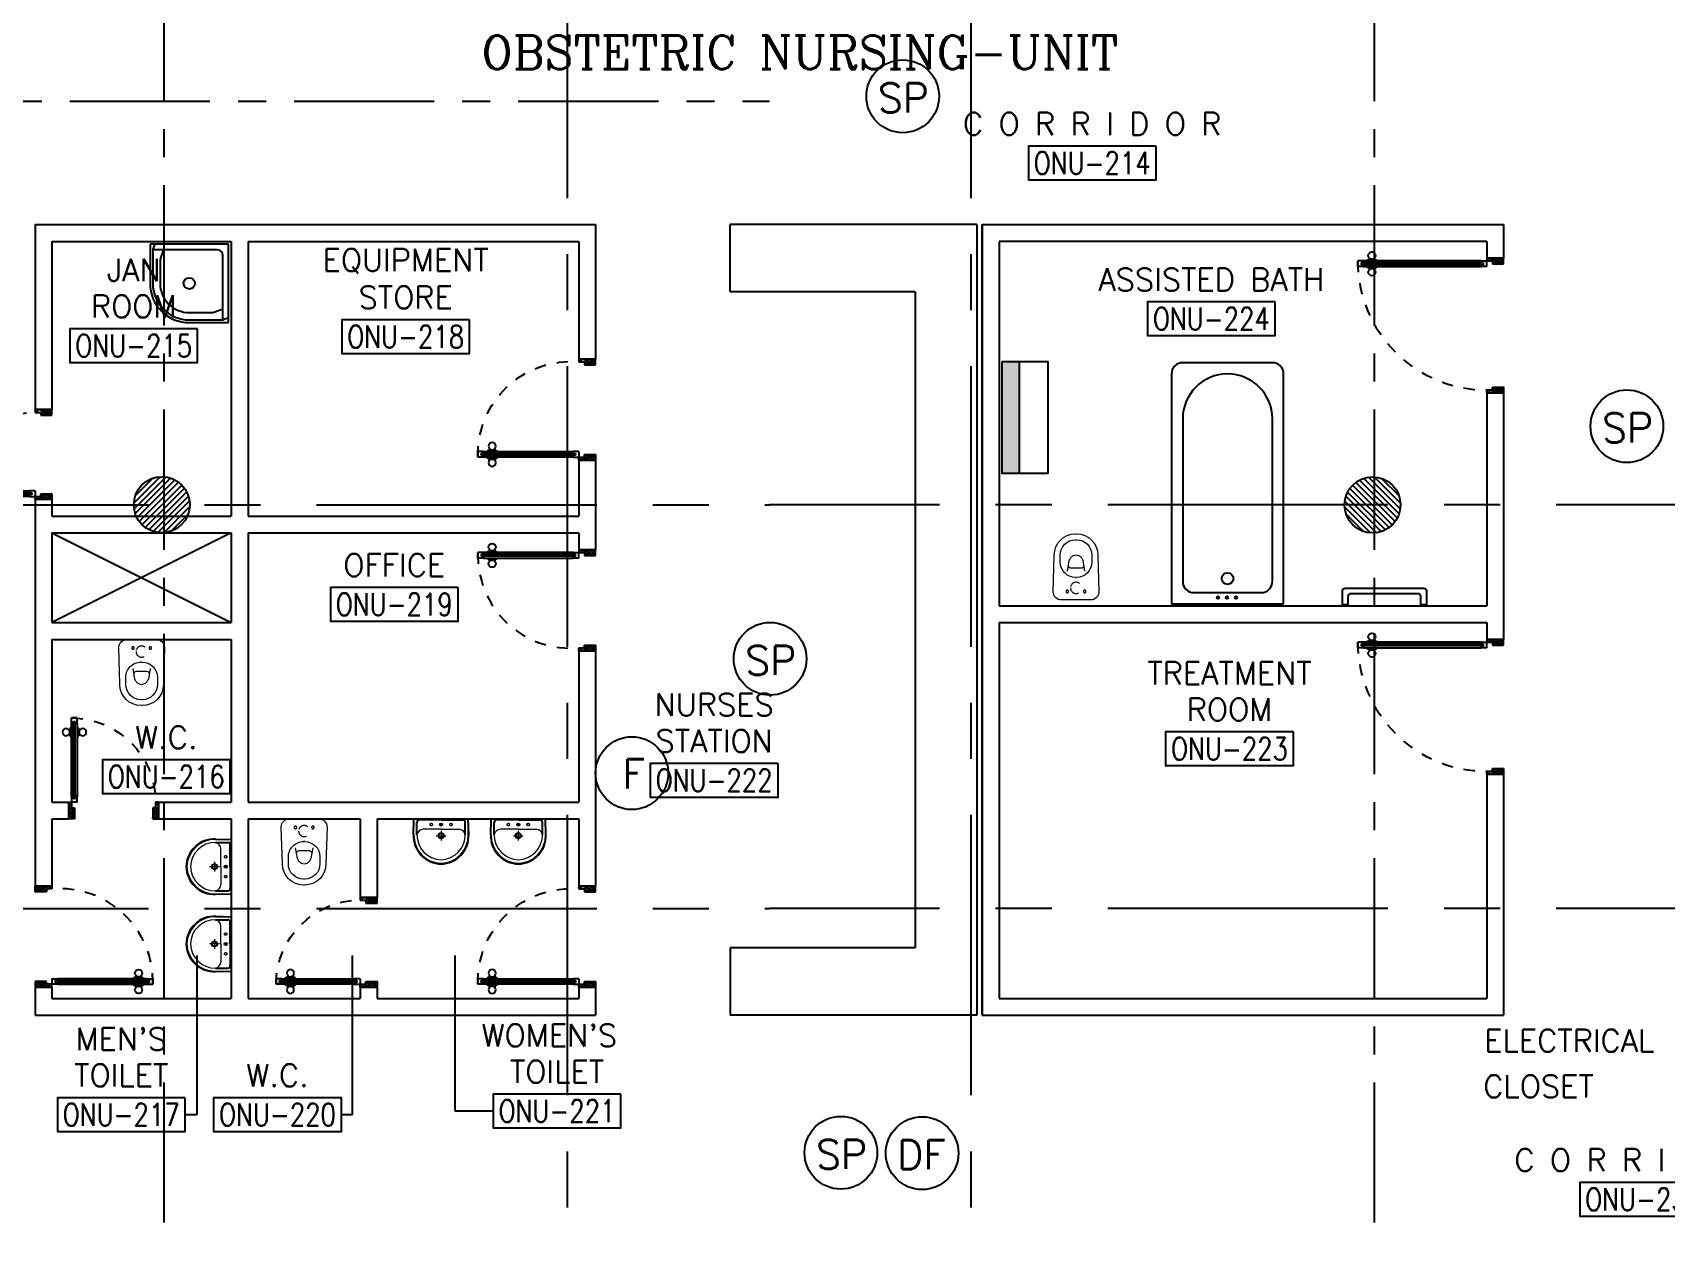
# Model space of a CAD drawing. Extents: x 0 to 90.9, y -1.6 to 78.
# Drawn here: x 62.16 to 76.72, y 13.23 to 23.92 of the extents above; entities that cross this region are included whole.
import ezdxf
from ezdxf.enums import TextEntityAlignment as Align

# ---------------------------------------------------------------- set-up
doc = ezdxf.new("R2010")
doc.units = 0
doc.header["$MEASUREMENT"] = 0
for name, pattern in [('CENTER', [2, 1.25, -0.25, 0.25, -0.25]), ('CENTERX2', [4, 2.5, -0.5, 0.5, -0.5]), ('DASHED', [0.75, 0.5, -0.25]), ('HIDDEN', [0.375, 0.25, -0.125]), ('HIDDEN2', [0.1875, 0.125, -0.0625])]:
    doc.linetypes.add(name, pattern=pattern)
doc.layers.get('0').update_dxf_attribs({"color": 11, "linetype": 'CONTINUOUS'})
for name, color, linetype in [('A-FUR-ACCES', 11, 'CONTINUOUS'), ('AXES', 11, 'CENTERX2'), ('AXES1', 11, 'CENTER'), ('COUNTER', 11, 'CONTINUOUS'), ('DIM', 11, 'CONTINUOUS'), ('DOOR', 11, 'CONTINUOUS'), ('E-CLCK', 4, 'CONTINUOUS'), ('E-PA', 4, 'CONTINUOUS'), ('E-TEXT', 4, 'CONTINUOUS'), ('FIX', 11, 'CONTINUOUS'), ('HAT', 11, 'CONTINUOUS'), ('RM-BOX', 11, 'CONTINUOUS'), ('RM-IND', 11, 'CONTINUOUS'), ('RM-NAME', 11, 'CONTINUOUS'), ('RM-NO', 11, 'CONTINUOUS'), ('WALL', 11, 'CONTINUOUS')]:
    doc.layers.add(name, color=color, linetype=linetype)
doc.styles.add('ROMANC', font='romanc', dxfattribs={"height": 0.1})
doc.styles.add('ROMANS', font='ROMANS.shx', dxfattribs={"width": 0.6})

# ---------------------------------------------------------------- blocks, each defined once
blk = doc.blocks.new('RM1')
at = {"layer": 'RM-BOX'}
blk.add_lwpolyline([(570, -200), (-570, -200), (-570, -500), (570, -500)], close=True, dxfattribs=at)
at = {"layer": 'RM-NAME', "style": 'ROMANS'}
for tag, p in [('ROOMNAME1', (0, 324)), ('ROOMNAME2', (0, 0))]:
    blk.add_attdef(tag, text='', height=200, dxfattribs=at).set_placement(p, align=Align.MIDDLE)
at = {"layer": 'RM-NO', "style": 'ROMANS', "width": 0.8}
blk.add_attdef('ROOMNO', text='', height=200, dxfattribs=at).set_placement((0, -350), align=Align.MIDDLE)
blk = doc.blocks.new('WC1')
at = {"layer": 'FIX', "lineweight": 20}
for p, q in [((-210, 204), (-538, 194)), ((-727, 5), (-727, -5)), ((-674, 5), (-674, -5)), ((-534, 24), (-540, 0)), ((-540, 0), (-534, -24)), ((-475, 141), (-538, 141)), ((-395, 76), (-490, 60)), ((-339, 5), (-339, -5)), ((-538, -141), (-475, -141)), ((-490, -60), (-395, -76)), ((-538, -194), (-210, -204))]:
    blk.add_line(p, q, dxfattribs=at)
at = {"layer": 'FIX', "linetype": 'Continuous', "lineweight": 20}
blk.add_line((-420, -47), (-420, 45), dxfattribs=at)
at = {"layer": 'FIX', "lineweight": 20}
blk.add_lwpolyline([(-213, -204), (-210, -204, 0.414214), (-137, -131), (-137, 0), (-137, 131, 0.414214), (-210, 204)], format="xyb", dxfattribs=at)
at = {"layer": 'FIX', "linetype": 'HIDDEN2', "lineweight": 20, "ltscale": 0.3}
blk.add_circle((-245, 0), 49.8, dxfattribs=at)
at = {"layer": 'FIX', "linetype": 'HIDDEN', "lineweight": 20, "ltscale": 0.05}
for centre in [(-213, 78), (-213, -77)]:
    blk.add_circle(centre, 11.6, dxfattribs=at)
at = {"layer": 'FIX', "lineweight": 20}
for centre, radius, start, end in [((-538, 5), 189, 90, 180), ((-538, 5), 136, 90, 180), ((-473, -7), 68.2, 128.9242, 152.8468), ((-464, -18), 82, 108.496, 128.9242), ((-475, 5), 136, 360, 90), ((-538, -5), 189, 180, 270), ((-538, -5), 136, 180, 270), ((-473, 7), 68.2, 207.1532, 231.0758), ((-464, 18), 82, 231.0758, 251.504), ((-475, -5), 136, 270, 0)]:
    blk.add_arc(centre, radius, start, end, dxfattribs=at)
at = {"layer": 'FIX', "linetype": 'Continuous', "lineweight": 20}
for centre, start, end in [((-443, 46), 357.6662, 91.6121), ((-442, -46), 268.3879, 2.3338)]:
    blk.add_arc(centre, 22.3, start, end, dxfattribs=at)
blk = doc.blocks.new('DOOR100')
at = {"layer": 'DOOR', "color": 0, "linetype": 'ByBlock'}
for p, q in [((-92, 1206), (-92, 1141)), ((-83, 1206), (-92, 1206)), ((-83, 1129), (-83, 1219)), ((-76, 1219), (-83, 1219)), ((-83, 1206), (-83, 1141)), ((-76, 1251), (-76, 1301)), ((-76, 1301), (-26, 1301)), ((-26, 1301), (-76, 1301)), ((-59, 1251), (-76, 1251)), ((-59, 1251), (-59, 1271)), ((-43, 1271), (-59, 1271)), ((-43, 1251), (-43, 1271)), ((-26, 1251), (-43, 1251)), ((-26, 1251), (-26, 1301)), ((-26, 1219), (-19, 1219)), ((-19, 1129), (-19, 1219)), ((-19, 1206), (-19, 1141)), ((-19, 1206), (-10, 1206)), ((-10, 1206), (-10, 1141)), ((-83, 1141), (-92, 1141)), ((-76, 1129), (-83, 1129)), ((-26, 1129), (-19, 1129)), ((-19, 1141), (-10, 1141)), ((-1201, 0), (-1201, 150)), ((-1201, 150), (-1176, 150)), ((-1201, 150), (-1201, 0)), ((-1176, 150), (-1176, 100)), ((-76, 200), (-59, 200)), ((-76, 150), (-76, 200)), ((-76, 150), (-26, 150)), ((-59, 200), (-59, 180)), ((-59, 180), (-43, 180)), ((-43, 200), (-26, 200)), ((-43, 180), (-43, 200)), ((-26, 200), (-26, 150)), ((-1, 150), (-26, 150)), ((-26, 150), (-26, 100)), ((-1, 150), (-1, 0)), ((-1151, 0), (-1201, 0)), ((-1176, 100), (-1151, 100)), ((-1151, 100), (-1151, 0)), ((-51, 100), (-51, 0)), ((-26, 100), (-51, 100)), ((-51, 0), (-1, 0))]:
    blk.add_line(p, q, dxfattribs=at)
at = {"layer": 'DOOR', "linetype": 'ByBlock'}
for p, q in [((-76, 1251), (-76, 200)), ((-59, 200), (-59, 1251)), ((-43, 200), (-43, 1251)), ((-26, 200), (-26, 1251))]:
    blk.add_line(p, q, dxfattribs=at)
at = {"layer": 'DOOR', "color": 9, "linetype": 'ByBlock'}
for p, q in [((-1151, 0), (-1201, 114)), ((-1151, 0), (-1201, 40)), ((-1151, 0), (-1164, 100)), ((-51, 0), (-1, 114)), ((-51, 0), (-38, 100)), ((-51, 0), (-1, 40))]:
    blk.add_line(p, q, dxfattribs=at)
at = {"layer": 'DOOR', "color": 0, "linetype": 'ByBlock'}
for centre in [(-125, 1174), (22, 1174)]:
    blk.add_circle(centre, 32.4, dxfattribs=at)
at = {"layer": 'DOOR', "linetype": 'HIDDEN', "ltscale": 0.5}
blk.add_arc((-27, 152), 1149, 89.961, 180.0931, dxfattribs=at)
at = {"layer": 'DOOR', "color": 9, "linetype": 'ByBlock'}
for centre, radius, start, end in [((-1151, 0), 154, 103.7142, 108.8947), ((-51, 0), 154, 71.1053, 76.2858), ((-1151, 0), 134, 100.72, 111.8402), ((-1151, 0), 94.4, 90, 121.9818), ((-1151, 0), 74.4, 90, 132.2236), ((-1151, 0), 54.4, 90, 156.7926), ((-1151, 0), 34.4, 90, 180), ((-1151, 0), 14.4, 90, 180), ((-51, 0), 94.4, 58.0182, 90), ((-51, 0), 74.4, 47.7764, 90), ((-51, 0), 54.4, 23.2074, 90), ((-51, 0), 34.4, 0, 90), ((-51, 0), 14.4, 0, 90), ((-51, 0), 134, 68.1598, 79.28), ((-51, 0), 114, 64.0838, 77.3774)]:
    blk.add_arc(centre, radius, start, end, dxfattribs=at)
blk = doc.blocks.new('LAV1')
at = {"layer": 'FIX', "linetype": 'ByBlock', "ltscale": 0.3}
for p, q in [((-280, 210), (-275, 50)), ((-245, 210), (-245, 85)), ((245, 210), (245, 85)), ((280, 210), (275, 50)), ((0, 60), (-220, 60)), ((0, 60), (220, 60))]:
    blk.add_line(p, q, dxfattribs=at)
at = {"layer": 'FIX', "linetype": 'Continuous', "lineweight": 20}
for p, q in [((-275, 210), (-275, 50)), ((275, 210), (275, 50)), ((0, 50), (-275, 50)), ((0, 50), (-252, 50)), ((0, 155), (-181, 155)), ((0, 155), (181, 155)), ((0, 50), (275, 50)), ((0, 50), (252, 50))]:
    blk.add_line(p, q, dxfattribs=at)
at = {"layer": 'FIX', "linetype": 'DASHED', "lineweight": 20, "ltscale": 0.05}
for p, q in [((50, 220), (-50, 220)), ((0, 170), (0, 270)), ((0, 170), (0, 270))]:
    blk.add_line(p, q, dxfattribs=at)
at = {"layer": 'FIX', "lineweight": 20}
for p, q in [((16, 107), (-15, 107)), ((0, 92), (0, 123))]:
    blk.add_line(p, q, dxfattribs=at)
for centre, radius in [((0, 220), 29.5), ((0, 220), 22.5), ((0, 107), 15.5)]:
    blk.add_circle(centre, radius, dxfattribs=at)
at = {"layer": 'FIX', "linetype": 'HIDDEN', "lineweight": 20, "ltscale": 0.05}
for centre in [(-100, 107), (100, 107)]:
    blk.add_circle(centre, 12.4, dxfattribs=at)
at = {"layer": 'FIX', "linetype": 'ByBlock', "ltscale": 0.3}
for centre, radius, start, end in [((7, 220), 287, 91.3776, 182.0064), ((-7, 220), 287, 357.9936, 88.6224), ((-220, 85), 24.9, 179.7021, 269.9486), ((220, 85), 24.9, 270.0514, 0.2979)]:
    blk.add_arc(centre, radius, start, end, dxfattribs=at)
at = {"layer": 'FIX', "linetype": 'Continuous', "lineweight": 20}
for centre, radius, start, end in [((8, 217), 283, 91.6988, 181.351), ((-8, 217), 283, 358.649, 88.3012), ((8, 212), 253, 91.7328, 180.4884), ((-8, 212), 253, 359.5116, 88.2672), ((-179, 222), 66.9, 190.2006, 268.0786), ((179, 222), 66.9, 271.9214, 349.7994)]:
    blk.add_arc(centre, radius, start, end, dxfattribs=at)
blk = doc.blocks.new('DOOR90')
at = {"layer": 'DOOR', "linetype": 'ByBlock'}
for p, q in [((0, 0), (-150, 0)), ((-200, -25), (-1000, -25)), ((-200, -42), (-1000, -42)), ((-200, -58), (-1000, -58)), ((-1000, -75), (-200, -75))]:
    blk.add_line(p, q, dxfattribs=at)
at = {"layer": 'DOOR', "color": 0, "linetype": 'ByBlock'}
for p, q in [((-150, 0), (-150, -25)), ((-150, 0), (0, 0)), ((0, -50), (0, 0)), ((-1050, -25), (-1050, -75)), ((-1050, -75), (-1050, -25)), ((-1000, -25), (-1050, -25)), ((-1000, -75), (-1050, -75)), ((-1020, -42), (-1020, -58)), ((-1000, -42), (-1020, -42)), ((-1000, -58), (-1020, -58)), ((-1000, -25), (-1000, -42)), ((-1000, -58), (-1000, -75)), ((-968, -25), (-968, -18)), ((-878, -18), (-968, -18)), ((-968, -75), (-968, -82)), ((-878, -82), (-968, -82)), ((-955, -18), (-955, -9)), ((-955, -9), (-890, -9)), ((-955, -18), (-890, -18)), ((-955, -82), (-955, -91)), ((-955, -82), (-890, -82)), ((-955, -91), (-890, -91)), ((-890, -18), (-890, -9)), ((-890, -82), (-890, -91)), ((-878, -25), (-878, -18)), ((-878, -75), (-878, -82)), ((-200, -42), (-200, -25)), ((-200, -25), (-150, -25)), ((-180, -42), (-200, -42)), ((-200, -75), (-200, -58)), ((-200, -58), (-180, -58)), ((-150, -75), (-200, -75)), ((-180, -58), (-180, -42)), ((-150, -75), (-150, -25)), ((-150, -25), (-100, -25)), ((-100, -25), (-100, -50)), ((-100, -50), (0, -50)), ((-100, -850), (0, -850)), ((-100, -875), (-100, -850)), ((0, -850), (0, -900)), ((-150, -900), (-150, -875)), ((-150, -875), (-100, -875)), ((0, -900), (-150, -900)), ((-150, -900), (0, -900))]:
    blk.add_line(p, q, dxfattribs=at)
at = {"layer": 'DOOR', "color": 9, "linetype": 'ByBlock'}
for p, q in [((0, -50), (-114, 0)), ((0, -50), (-40, 0)), ((0, -50), (-100, -37)), ((0, -850), (-114, -900)), ((0, -850), (-100, -863)), ((0, -850), (-40, -900))]:
    blk.add_line(p, q, dxfattribs=at)
at = {"layer": 'DOOR', "color": 0, "linetype": 'ByBlock'}
for centre in [(-923, 24), (-923, -124)]:
    blk.add_circle(centre, 32.4, dxfattribs=at)
at = {"layer": 'DOOR', "color": 9, "linetype": 'ByBlock'}
for centre, radius, start, end in [((0, -50), 74.4, 137.7764, 180), ((0, -50), 54.4, 113.2074, 180), ((0, -50), 154, 161.1053, 166.2858), ((0, -50), 134, 158.1598, 169.28), ((0, -50), 114, 154.0838, 167.3774), ((0, -50), 94.4, 148.0182, 180), ((0, -50), 34.4, 90, 180), ((0, -50), 14.4, 90, 180), ((0, -850), 94.4, 180, 211.9818), ((0, -850), 74.4, 180, 222.2236), ((0, -850), 54.4, 180, 246.7926), ((0, -850), 34.4, 180, 270), ((0, -850), 14.4, 180, 270), ((0, -850), 154, 193.7142, 198.8947), ((0, -850), 134, 190.72, 201.8402)]:
    blk.add_arc(centre, radius, start, end, dxfattribs=at)
at = {"layer": 'DOOR', "linetype": 'HIDDEN', "ltscale": 0.5}
blk.add_arc((-222, -50), 828, 178.2701, 275.003, dxfattribs=at)
blk = doc.blocks.new('DOOR80')
at = {"layer": 'DOOR', "color": 0, "linetype": 'ByBlock'}
for p, q in [((-75, 850), (-75, 900)), ((-75, 900), (-25, 900)), ((-25, 900), (-75, 900)), ((-25, 850), (-25, 900)), ((-91, 805), (-91, 740)), ((-82, 805), (-91, 805)), ((-82, 740), (-91, 740)), ((-82, 728), (-82, 818)), ((-75, 818), (-82, 818)), ((-82, 805), (-82, 740)), ((-58, 850), (-75, 850)), ((-58, 850), (-58, 870)), ((-42, 870), (-58, 870)), ((-42, 850), (-42, 870)), ((-25, 850), (-42, 850)), ((-25, 818), (-18, 818)), ((-18, 728), (-18, 818)), ((-18, 805), (-18, 740)), ((-18, 805), (-9, 805)), ((-18, 740), (-9, 740)), ((-9, 805), (-9, 740)), ((-75, 728), (-82, 728)), ((-25, 728), (-18, 728)), ((-800, 150), (-800, 0)), ((-800, 150), (-775, 150)), ((-800, 0), (-800, 150)), ((-775, 150), (-775, 100)), ((-75, 200), (-58, 200)), ((-75, 150), (-75, 200)), ((-75, 150), (-25, 150)), ((-58, 200), (-58, 180)), ((-58, 180), (-42, 180)), ((-42, 200), (-25, 200)), ((-42, 180), (-42, 200)), ((-25, 200), (-25, 150)), ((0, 150), (-25, 150)), ((-25, 150), (-25, 100)), ((0, 0), (0, 150)), ((0, 150), (0, 0)), ((-750, 0), (-800, 0)), ((-775, 100), (-750, 100)), ((-750, 100), (-750, 0)), ((-50, 100), (-50, 0)), ((-25, 100), (-50, 100)), ((-50, 0), (0, 0))]:
    blk.add_line(p, q, dxfattribs=at)
at = {"layer": 'DOOR', "linetype": 'ByBlock'}
for p, q in [((-75, 850), (-75, 200)), ((-58, 200), (-58, 850)), ((-42, 200), (-42, 850)), ((-25, 200), (-25, 850))]:
    blk.add_line(p, q, dxfattribs=at)
at = {"layer": 'DOOR', "color": 9, "linetype": 'ByBlock'}
for p, q in [((-750, 0), (-800, 114)), ((-750, 0), (-800, 40)), ((-750, 0), (-763, 100)), ((-50, 0), (0, 114)), ((-50, 0), (-37, 100)), ((-50, 0), (0, 40))]:
    blk.add_line(p, q, dxfattribs=at)
at = {"layer": 'DOOR', "color": 0, "linetype": 'ByBlock'}
for centre in [(-124, 773), (24, 773)]:
    blk.add_circle(centre, 32.4, dxfattribs=at)
at = {"layer": 'DOOR', "linetype": 'HIDDEN', "ltscale": 0.5}
blk.add_arc((-25, 150), 750, 90, 180, dxfattribs=at)
at = {"layer": 'DOOR', "color": 9, "linetype": 'ByBlock'}
for centre, radius, start, end in [((-750, 0), 154, 103.7142, 108.8947), ((-50, 0), 154, 71.1053, 76.2858), ((-750, 0), 134, 100.72, 111.8402), ((-750, 0), 94.4, 90, 121.9818), ((-750, 0), 74.4, 90, 132.2236), ((-750, 0), 54.4, 90, 156.7926), ((-750, 0), 34.4, 90, 180), ((-750, 0), 14.4, 90, 180), ((-50, 0), 94.4, 58.0182, 90), ((-50, 0), 74.4, 47.7764, 90), ((-50, 0), 54.4, 23.2074, 90), ((-50, 0), 34.4, 0, 90), ((-50, 0), 14.4, 0, 90), ((-50, 0), 134, 68.1598, 79.28), ((-50, 0), 114, 64.0838, 77.3774)]:
    blk.add_arc(centre, radius, start, end, dxfattribs=at)
blk = doc.blocks.new('JAN-001')
for p, q in [((730, -30), (30, -30)), ((30, -30), (30, -730)), ((80, -130), (80, -705)), ((705, -80), (130, -80)), ((610, -80), (635, -152)), ((688, -30), (704, -76)), ((705, -380), (705, -84)), ((730, -380), (730, -30)), ((640, -380), (640, -184)), ((30, -688), (76, -704)), ((80, -610), (152, -635)), ((84, -705), (380, -705)), ((184, -640), (380, -640)), ((30, -730), (380, -730))]:
    blk.add_line(p, q)
blk.add_circle((380, -380), 50)
for centre, radius, start, end in [((130, -130), 50, 90, 180), ((680, -84), 25, 0, 19.0039), ((540, -184), 100, 0, 19.0039), ((380, -380), 350, 270, 0), ((380, -380), 325, 270, 0), ((380, -380), 260, 270, 0), ((84, -680), 25, 250.9961, 270), ((184, -540), 100, 250.9961, 270)]:
    blk.add_arc(centre, radius, start, end)
blk = doc.blocks.new('BTUB1')
at = {"layer": 'FIX'}
for points in [[(-500, -25), (-500, -2075, 0.414214), (-400, -2175), (400, -2175, 0.414214), (500, -2075), (500, -25)], [(-400, -1675, 1), (400, -1675), (400, -225, 0.414214), (300, -125), (-300, -125, 0.414214), (-400, -225)]]:
    blk.add_lwpolyline(points, format="xyb", close=True, dxfattribs=at)
for centre, radius in [((-75, -81), 11), ((5, -81), 11), ((85, -81), 11), ((0, -250), 52.2)]:
    blk.add_circle(centre, radius, dxfattribs=at)

msp = doc.modelspace()

# ---------------------------------------------------------------- hatches: boundary and pattern name
at = {"layer": 'A-FUR-ACCES'}
msp.add_hatch(color=11, dxfattribs=at).paths.add_polyline_path([(70.808, 20.9921), (70.958, 20.9921), (70.958, 19.9921), (70.808, 19.9921)])
at = {"layer": 'HAT'}
h = msp.add_hatch(dxfattribs=at)
h.set_pattern_fill('ANSI31', color=256, scale=0.3, style=0)
h.set_pattern_definition([(45, (2.06856, -23.92095), (-0.026516504, 0.026516504), [])])
h.paths.add_polyline_path([(63.0589, 19.7135), (63.3089, 19.7135), (63.3089, 19.9635, 0.4142136)])
h.paths.add_polyline_path([(63.3089, 19.9635), (63.3089, 19.7135), (63.5589, 19.7135, 0.4142136)])
h.paths.add_polyline_path([(63.5589, 19.7135), (63.3089, 19.7135), (63.3089, 19.4635, 0.4142136)])
h.paths.add_polyline_path([(63.3089, 19.7135), (63.0589, 19.7135, 0.4142136), (63.3089, 19.4635)])
h = msp.add_hatch(dxfattribs=at)
h.set_pattern_fill('ANSI31', color=256, scale=0.3, style=0)
h.set_pattern_definition([(135, (135.35026, -23.922056), (0.026516504, 0.026516504), [])])
h.paths.add_polyline_path([(74.36, 19.7124), (74.11, 19.7124), (74.11, 19.9624, -0.4142136)])
h.paths.add_polyline_path([(74.11, 19.9624), (74.11, 19.7124), (73.86, 19.7124, -0.4142136)])
h.paths.add_polyline_path([(73.86, 19.7124), (74.11, 19.7124), (74.11, 19.4624, -0.4142136)])
h.paths.add_polyline_path([(74.11, 19.7124), (74.36, 19.7124, -0.4142136), (74.11, 19.4624)])

# ---------------------------------------------------------------- linework, layer by layer
at = {"layer": 'A-FUR-ACCES', "color": 11}
msp.add_line((70.958, 20.9921), (70.958, 19.9921), dxfattribs=at)
msp.add_lwpolyline([(70.8049, 20.9921), (71.2133, 20.9921), (71.2133, 19.9921), (70.8049, 19.9921)], close=True, dxfattribs=at)
at = {"layer": 'A-FUR-ACCES'}
msp.add_lwpolyline([(74.5159, 18.9202), (73.9159, 18.9202, 0.4142136), (73.8909, 18.8952), (73.8909, 18.8202), (73.8409, 18.8202), (73.8409, 18.9452, -0.4142136), (73.8659, 18.9702), (74.5659, 18.9702, -0.4142136), (74.5909, 18.9452), (74.5909, 18.8202), (74.5409, 18.8202), (74.5409, 18.8952, 0.4142136)], format="xyb", close=True, dxfattribs=at)
at = {"layer": 'AXES'}
for p, q in [((66.9289, -1.5519), (66.9289, 77.2608)), ((70.5289, -1.5519), (70.5289, 77.2608)), ((0.6889, 19.7124), (68.7289, 19.7124)), ((90.248, 19.7124), (68.7289, 19.7124)), ((0.6889, 16.1124), (68.7289, 16.1124)), ((90.248, 16.1124), (68.7289, 16.1124))]:
    msp.add_line(p, q, dxfattribs=at)
at = {"layer": 'AXES1'}
for p, q in [((63.3289, 5.3124), (63.3289, 64.1324)), ((74.1289, 5.3124), (74.1289, 64.1324)), ((10.4889, 23.3124), (68.7289, 23.3124))]:
    msp.add_line(p, q, dxfattribs=at)
at = {"layer": 'COUNTER', "linetype": 'ByBlock'}
for p, q in [((68.3789, 21.6124), (68.3789, 22.2124)), ((70.5789, 22.2124), (68.3789, 22.2124)), ((70.5789, 22.2124), (70.5789, 15.1624)), ((70.6289, 15.1624), (70.6289, 22.2124)), ((70.6289, 15.1624), (70.6289, 22.2124)), ((70.0289, 21.6124), (68.3789, 21.6124)), ((70.0289, 21.6124), (70.0289, 15.7624)), ((70.0289, 15.7624), (68.3789, 15.7624)), ((68.3789, 15.7624), (68.3789, 15.1624)), ((70.5789, 15.1624), (68.3789, 15.1624))]:
    msp.add_line(p, q, dxfattribs=at)
at = {"layer": 'DIM', "color": 0, "linetype": 'Continuous'}
for p, q in [((62.3289, 19.4624), (63.9289, 18.6624)), ((63.9289, 19.4624), (62.3289, 18.6624))]:
    msp.add_line(p, q, dxfattribs=at)
at = {"layer": 'E-CLCK', "color": 4}
for centre in [(67.5031, 17.3202), (70.0916, 13.9318)]:
    msp.add_circle(centre, 0.3243, dxfattribs=at)
at = {"layer": 'E-PA', "color": 4}
for centre in [(69.9187, 23.3559), (76.3791, 20.4137), (68.7357, 18.3403), (69.3671, 13.9358)]:
    msp.add_circle(centre, 0.3243, dxfattribs=at)
at = {"layer": 'RM-IND'}
for p, q in [((63.6251, 14.276), (63.6251, 15.6931)), ((65.0101, 14.276), (65.0101, 15.6931)), ((65.9249, 14.3076), (65.9249, 15.6931)), ((63.5169, 14.276), (63.6251, 14.276)), ((64.9114, 14.276), (65.0101, 14.276)), ((66.2652, 14.3076), (65.9249, 14.3076))]:
    msp.add_line(p, q, dxfattribs=at)
at = {"layer": 'WALL'}
for p, q in [((62.1789, 22.2124), (62.1789, 20.5624)), ((62.1789, 22.2124), (67.1789, 22.2124)), ((70.6289, 22.2124), (75.2789, 22.2124)), ((62.3289, 22.0624), (62.3289, 20.5624)), ((62.3289, 22.0624), (63.9289, 22.0624)), ((63.9289, 22.0624), (63.9289, 19.6124)), ((64.0789, 22.0624), (67.0289, 22.0624)), ((64.0789, 22.0624), (64.0789, 19.6124)), ((75.1289, 22.0624), (70.7789, 22.0624)), ((62.1789, 20.5624), (62.3289, 20.5624)), ((62.1789, 19.7624), (62.3289, 19.7624)), ((62.1789, 19.7624), (62.1789, 16.3124)), ((62.3289, 19.7624), (62.3289, 19.6124)), ((62.3289, 19.6124), (63.9289, 19.6124)), ((64.0789, 19.6124), (67.0289, 19.6124)), ((62.3289, 19.4624), (62.3289, 18.6624)), ((62.3289, 19.4624), (63.9289, 19.4624)), ((63.9289, 19.4624), (63.9289, 18.6624)), ((64.0789, 19.4624), (64.0789, 17.0624)), ((64.0789, 19.4624), (67.0289, 19.4624)), ((67.0289, 19.3124), (67.1789, 19.3124)), ((62.3289, 18.6624), (63.9289, 18.6624)), ((62.3289, 18.5124), (62.3289, 17.0624)), ((62.3289, 18.5124), (63.9289, 18.5124)), ((63.9289, 18.5124), (63.9289, 17.0624)), ((67.0289, 18.4124), (67.1789, 18.4124)), ((62.3289, 16.9124), (62.3289, 16.3124)), ((63.9289, 16.9124), (63.9289, 15.3124)), ((64.0789, 16.9124), (64.0789, 15.3124)), ((65.0789, 16.9124), (65.0789, 16.2124)), ((65.2289, 16.9124), (65.2289, 16.2124)), ((62.1789, 15.4124), (62.1789, 15.1624)), ((62.3289, 15.4124), (62.3289, 15.3124)), ((65.0789, 15.4124), (65.0789, 15.3124)), ((65.2289, 15.4124), (65.2289, 15.3124))]:
    msp.add_line(p, q, dxfattribs=at)
at = {"layer": 'WALL', "linetype": 'ByBlock'}
for p, q in [((67.1789, 22.2124), (67.1789, 21.0124)), ((70.6289, 22.2124), (70.6289, 15.1624)), ((70.6289, 22.2124), (70.6289, 15.1624)), ((75.2789, 22.2124), (75.2789, 21.9124)), ((67.0289, 22.0624), (67.0289, 21.0124)), ((70.7789, 22.0624), (70.7789, 18.8124)), ((75.1289, 22.0624), (75.1289, 21.9124)), ((75.2789, 21.9124), (75.1289, 21.9124)), ((67.1789, 21.0124), (67.0289, 21.0124)), ((75.2789, 20.7124), (75.1289, 20.7124)), ((75.1289, 20.7124), (75.1289, 18.8124)), ((75.2789, 20.7124), (75.2789, 18.5124)), ((67.1789, 20.1124), (67.0289, 20.1124)), ((67.0289, 20.1124), (67.0289, 19.6124)), ((67.1789, 20.1124), (67.1789, 19.3124)), ((67.0289, 19.4624), (67.0289, 19.3124)), ((70.7789, 18.8124), (75.1289, 18.8124)), ((70.7789, 18.6624), (70.7789, 15.3124)), ((70.7789, 18.6624), (75.1289, 18.6624)), ((75.1289, 18.6624), (75.1289, 18.5124)), ((75.2789, 18.5124), (75.1289, 18.5124)), ((67.0289, 18.4124), (67.0289, 17.0624)), ((67.1789, 18.4124), (67.1789, 16.3124)), ((75.1289, 17.3124), (75.1289, 15.3124)), ((75.2789, 17.3124), (75.1289, 17.3124)), ((75.2789, 17.3124), (75.2789, 15.1624)), ((62.3289, 17.0624), (62.4789, 17.0624)), ((62.4789, 16.9124), (62.4789, 17.0624)), ((63.2789, 16.9124), (63.2789, 17.0624)), ((63.2789, 17.0624), (63.9289, 17.0624)), ((64.0789, 17.0624), (67.0289, 17.0624)), ((62.3289, 16.9124), (62.4789, 16.9124)), ((63.2789, 16.9124), (63.9289, 16.9124)), ((64.0789, 16.9124), (65.0789, 16.9124)), ((65.2289, 16.9124), (67.0289, 16.9124)), ((67.0289, 16.9124), (67.0289, 16.3124)), ((62.3289, 16.3124), (62.1789, 16.3124)), ((65.2289, 16.2124), (65.0789, 16.2124)), ((67.0289, 16.3124), (67.1789, 16.3124)), ((62.3289, 15.4124), (62.1789, 15.4124)), ((62.3289, 15.3124), (63.9289, 15.3124)), ((64.0789, 15.3124), (65.0789, 15.3124)), ((65.2289, 15.4124), (65.0789, 15.4124)), ((65.2289, 15.3124), (67.0289, 15.3124)), ((67.0289, 15.4124), (67.1789, 15.4124)), ((67.0289, 15.4124), (67.0289, 15.3124)), ((67.1789, 15.4124), (67.1789, 15.1624)), ((70.7789, 15.3124), (75.1289, 15.3124)), ((62.1789, 15.1624), (67.1789, 15.1624)), ((70.6289, 15.1624), (75.2789, 15.1624))]:
    msp.add_line(p, q, dxfattribs=at)
at = {"layer": 'WALL'}
for centre in [(63.3089, 19.7135), (74.11, 19.7124)]:
    msp.add_circle(centre, 0.25, dxfattribs=at)

# ---------------------------------------------------------------- block references
at = {"layer": 'DOOR', "color": 0, "linetype": 'ByBlock', "xscale": 0.001, "yscale": 0.001, "zscale": 0.001}
for p, rotation in [((75.2789, 21.9134), 90), ((75.2789, 18.5134), 89.99999999999999)]:
    msp.add_blockref('DOOR100', p, dxfattribs=dict(at, rotation=rotation))
at = {"layer": 'DOOR', "color": 0, "linetype": 'Continuous', "yscale": 0.001, "zscale": 0.001}
for name, p, xscale, rotation in [('DOOR90', (67.1789, 20.1124), -0.001, 180), ('DOOR80', (62.3289, 19.7624), -0.001, 90), ('DOOR90', (62.1789, 15.4124), 0.001, 180), ('DOOR80', (65.2289, 15.4124), -0.001, 90), ('DOOR90', (67.1789, 15.4124), -0.001, 180)]:
    msp.add_blockref(name, p, dxfattribs=dict(at, xscale=xscale, rotation=rotation))
for name, p, xscale in [('DOOR90', (67.1789, 19.3124), 0.001), ('DOOR80', (62.4789, 16.9124), -0.001)]:
    msp.add_blockref(name, p, dxfattribs=dict(at, xscale=xscale))
at = {"layer": 'FIX'}
for name, p, xscale, yscale, zscale, rotation in [('JAN-001', (63.9338, 22.0674), 0.001, 0.001, 0.001, 270), ('BTUB1', (72.8164, 18.8053), 0.001, 0.001, 0.001, 180), ('WC1', (71.4652, 18.7275), -0.001, 0.001, 0.001, 90), ('WC1', (63.1289, 18.6494), -0.001, 0.001, 0.001, 270), ('WC1', (64.5789, 17.0494), -0.001, 0.001, 0.001, 270), ('LAV1', (65.8005, 16.9564), 0.0008799999997863779, 0.0008799999997863779, 0.00087999999978, 180), ('LAV1', (66.4895, 16.9564), 0.0008799999997863779, 0.0008799999997863779, 0.00087999999978, 180), ('LAV1', (63.9729, 16.4864), 0.0008799999997863779, 0.0008799999997863779, 0.00087999999978, 89.99999999999999), ('LAV1', (63.9729, 15.7974), 0.0008799999997863779, 0.0008799999997863779, 0.00087999999978, 89.99999999999999)]:
    msp.add_blockref(name, p, dxfattribs=dict(at, xscale=xscale, yscale=yscale, zscale=zscale, rotation=rotation))
at = {"layer": 'RM-NO', "xscale": 0.001, "yscale": 0.001, "zscale": 0.001}
for p, values in [((71.6095, 23.1105), {'ROOMNO': 'ONU-214', 'ROOMNAME2': 'C O R R I D O R'}), ((65.4848, 21.5623), {'ROOMNO': 'ONU-218', 'ROOMNAME2': 'STORE', 'ROOMNAME1': 'EQUIPMENT'}), ((63.0589, 21.4823), {'ROOMNO': 'ONU-215', 'ROOMNAME2': 'ROOM', 'ROOMNAME1': 'JAN'}), ((72.6724, 21.722), {'ROOMNO': 'ONU-224', 'ROOMNAME2': 'ASSISTED BATH'}), ((65.3832, 19.1752), {'ROOMNO': 'ONU-219', 'ROOMNAME2': 'OFFICE'}), ((72.8345, 17.8878), {'ROOMNO': 'ONU-223', 'ROOMNAME2': 'ROOM', 'ROOMNAME1': 'TREATMENT'}), ((68.2368, 17.6073), {'ROOMNO': 'ONU-222', 'ROOMNAME2': 'STATION', 'ROOMNAME1': 'NURSES'}), ((63.3493, 17.6394), {'ROOMNO': 'ONU-216', 'ROOMNAME2': 'W.C.'}), ((62.947, 14.626), {'ROOMNO': 'ONU-217', 'ROOMNAME2': 'TOILET', 'ROOMNAME1': "MEN'S"}), ((66.835, 14.6576), {'ROOMNO': 'ONU-221', 'ROOMNAME2': 'TOILET', 'ROOMNAME1': "WOMEN'S "}), ((64.3415, 14.626), {'ROOMNO': 'ONU-220', 'ROOMNAME2': 'W.C.'}), ((76.5289, 13.8699), {'ROOMNO': 'ONU-236', 'ROOMNAME2': 'C O R R I D O R'})]:
    msp.add_blockref('RM1', p, dxfattribs=at).add_auto_attribs(values)

# ---------------------------------------------------------------- texts
at = {"layer": 'E-CLCK', "color": 4, "style": 'ROMANS'}
for s, p in [('F', (67.4187, 17.184)), ('DF', (69.8692, 13.7878))]:
    msp.add_text(s, height=0.26, dxfattribs=at).set_placement(p)
at = {"layer": 'E-PA', "color": 4, "style": 'ROMANS'}
for p in [(69.6963, 23.212), (76.1567, 20.2698), (68.5133, 18.1963), (69.1447, 13.7919)]:
    msp.add_text('SP', height=0.26, dxfattribs=at).set_placement(p)
at = {"layer": 'E-TEXT', "color": 4, "style": 'ROMANS'}
for s, p in [('ELECTRICAL', (75.1074, 14.8355)), ('CLOSET', (75.0981, 14.4272))]:
    msp.add_text(s, height=0.2, dxfattribs=at).set_placement(p)
at = {"layer": 'RM-NO', "style": 'ROMANC'}
msp.add_text('OBSTETRIC NURSING-UNIT', height=0.3, dxfattribs=at).set_placement((69.0002, 23.7472), align=Align.MIDDLE)

doc.saveas('drawing.dxf')
